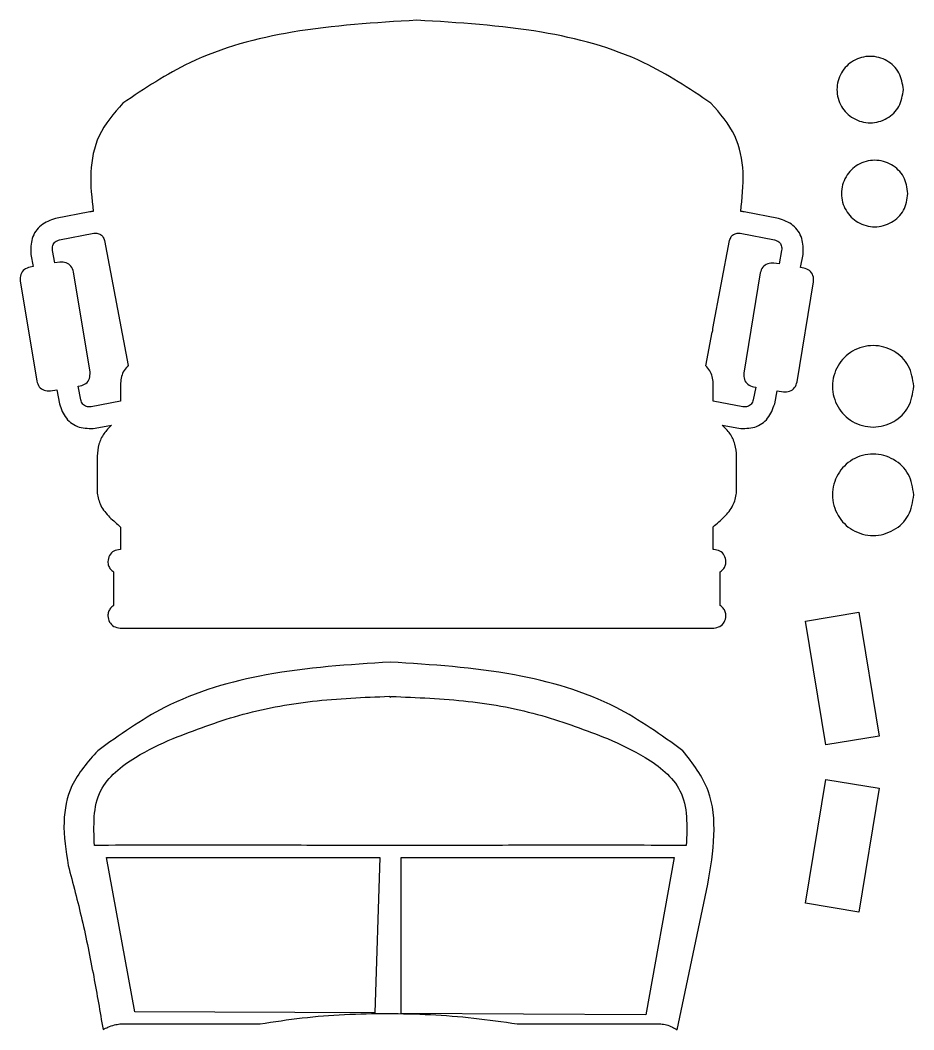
# Model space of a CAD drawing. Extents: x 1 to 1462, y -734 to 80.
# Drawn here: x 730 to 1175, y -436 to 67 of the extents above; entities that cross this region are included whole.
import ezdxf

# ---------------------------------------------------------------- set-up
doc = ezdxf.new("R2010")
doc.units = 0
doc.layers.get('0').update_dxf_attribs({"linetype": 'CONTINUOUS'})

msp = doc.modelspace()

# ---------------------------------------------------------------- linework, layer by layer
at = {"color": 7}
for p, q in [((927.066797, 66.500006), (927.066797, 66.499286)), ((1169.338282, 31.955298), (1169.338282, 31.955298)), ((1171.589258, -19.794373), (1171.589258, -19.794373)), ((764.184082, -28.947168), (747.078516, -32.179981)), ((1107.166016, -32.179175), (1090.059668, -28.947168)), ((749.100928, -42.84397), (766.207324, -39.589575)), ((767.152149, -39.501562), (767.152149, -39.501562)), ((1087.11289, -39.501562), (1087.11289, -39.501562)), ((1088.036817, -39.589575), (1105.141992, -42.84397)), ((771.440088, -43.173572), (783.247266, -105.419946)), ((1074.492481, -86.971961), (1082.803614, -43.173572)), ((734.896875, -50.09917), (736.04082, -56.123962)), ((746.748096, -54.364758), (745.560889, -48.07677)), ((1108.68291, -48.07677), (1107.407715, -54.848779)), ((1118.115527, -56.607178), (1119.346778, -50.09917)), ((749.276904, -53.94718), (746.748096, -54.364758)), ((1107.407715, -54.848779), (1104.856836, -54.431177)), ((736.04082, -56.123962), (734.413672, -56.387964)), ((764.294531, -108.762354), (756.092871, -58.82876)), ((1098.04082, -59.311975), (1089.839746, -109.245557)), ((1119.720703, -56.871167), (1118.115527, -56.607178)), ((729.53208, -63.181567), (737.733691, -113.115137)), ((1116.400782, -113.599146), (1124.601855, -63.687158)), ((1070.996484, -105.507154), (1074.140332, -88.840747)), ((758.379248, -115.731958), (759.41289, -115.555957)), ((779.531299, -114.170337), (779.531299, -123.229541)), ((1074.60293, -123.207959), (1074.60293, -114.170337)), ((744.527295, -117.996753), (747.693701, -117.46875)), ((747.693701, -117.46875), (749.01289, -124.460766)), ((759.654492, -122.459937), (758.379248, -115.731958)), ((1095.776855, -116.215161), (1094.589062, -122.459937)), ((1094.720801, -116.039966), (1095.776855, -116.215161)), ((1105.230957, -124.460766), (1106.462012, -117.974366)), ((1106.462012, -117.974366), (1109.606054, -118.502344)), ((1174.51289, -115.755957), (1174.51289, -115.755957)), ((779.531299, -123.229541), (764.864893, -125.999951)), ((1089.378027, -125.999951), (1074.60293, -123.207959)), ((766.888916, -136.663941), (775.024023, -135.124756)), ((1079.087695, -135.080762), (1087.355176, -136.663941)), ((767.856054, -150.450342), (767.856054, -168.89834)), ((1086.277246, -168.897558), (1086.277246, -150.450342)), ((1174.511621, -169.755933), (1174.511621, -169.755933)), ((779.531299, -185.82793), (779.531299, -196.975146)), ((1074.60293, -196.975146), (1074.60293, -185.717554)), ((779.531299, -196.975146), (779.223291, -196.975146)), ((1074.910156, -196.975146), (1074.60293, -196.975146)), ((775.991309, -208.122339), (775.991309, -224.943115)), ((1078.141992, -224.943115), (1078.141992, -208.122339)), ((1120.499805, -232.615137), (1147.058691, -228.250293)), ((1147.058691, -228.250293), (1157.185742, -289.867114)), ((779.223291, -236.068726), (783.467285, -236.068726)), ((783.467285, -236.068726), (1070.666894, -236.068726)), ((1070.666894, -236.068726), (1074.910156, -236.068726)), ((1130.626172, -294.231103), (1120.499805, -232.615137)), ((913.832813, -252.999926), (913.832813, -252.999926)), ((913.405859, -270.072705), (913.405859, -270.072705)), ((1157.185742, -289.867114), (1130.626172, -294.231103)), ((1120.499805, -373.116699), (1130.625782, -311.499902)), ((1130.625782, -311.499902), (1157.184766, -315.864698)), ((1157.184766, -315.864698), (1147.058594, -377.481494)), ((786.595313, -427.155908), (772.436914, -350.273486)), ((772.436914, -350.273486), (908.555274, -350.273486)), ((908.555274, -350.273486), (906.130078, -427.644726)), ((919.16582, -350.273486), (1055.256836, -350.273486)), ((919.16582, -427.939111), (919.16582, -350.273486)), ((919.16582, -350.273486), (919.16582, -350.273486)), ((1055.256836, -350.273486), (1041.125782, -428.68711)), ((1056.710547, -436.083106), (1072.015332, -363.502295)), ((1147.058594, -377.481494), (1120.499805, -373.116699)), ((906.130078, -427.644726), (786.595313, -427.155908)), ((906.130078, -427.644726), (906.130078, -427.644726)), ((1041.125782, -428.68711), (919.16582, -427.939111)), ((779.196094, -433.121484), (848.956543, -433.121484)), ((977.069336, -433.121484), (1048.52539, -433.121484))]:
    msp.add_line(p, q, dxfattribs=at)
for points, knots in [([(927.066797, 66.499286), (906.320804, 65.240317), (867.911744, 62.909468), (817.176849, 49.58246), (791.504077, 32.4592), (780.631348, 25.207294)], [0, 0, 0, 0, 62.385691, 115.500654, 154.521116, 154.521116, 154.521116, 154.521116]), ([(1073.50293, 25.207538), (1062.629986, 32.459487), (1036.956871, 49.582738), (986.221859, 62.91012), (947.81275, 65.241017), (927.066797, 66.500006)], [0, 0, 0, 0, 39.021085, 92.1363, 154.521854, 154.521854, 154.521854, 154.521854]), ([(1169.338282, 31.955298), (1168.883589, 29.038742), (1167.987701, 23.292207), (1161.40137, 16.965578), (1152.809458, 14.621381), (1144.127263, 16.965516), (1137.80586, 23.292124), (1135.460045, 31.955216), (1137.805963, 40.618266), (1144.12723, 46.944888), (1152.809457, 49.289282), (1161.401404, 46.944825), (1167.987595, 40.61819), (1168.88356, 34.871745), (1169.338282, 31.955298)], [0, 0, 0, 0, 8.650546, 17.044306, 25.694437, 34.345056, 42.738974, 51.389534, 60.039815, 68.433827, 77.084482, 85.734649, 94.128503, 102.778771, 102.778771, 102.778771, 102.778771]), ([(780.631348, 25.207294), (776.151082, 20.057706), (767.552231, 10.174243), (763.748424, -9.622018), (765.154408, -22.242604), (765.876904, -28.727978)], [0, 0, 0, 0, 20.145272, 38.664269, 58.240221, 58.240221, 58.240221, 58.240221]), ([(1088.300488, -28.70636), (1089.033469, -22.223048), (1090.460158, -9.603803), (1086.593921, 10.183121), (1077.987739, 20.060361), (1073.50293, 25.207538)], [0, 0, 0, 0, 19.568745, 38.088992, 58.242416, 58.242416, 58.242416, 58.242416]), ([(1171.589258, -19.794373), (1171.134529, -22.710972), (1170.238563, -28.457636), (1163.651796, -34.784196), (1155.059729, -37.128364), (1146.377455, -34.78418), (1140.055979, -28.457643), (1137.70999, -19.794549), (1140.056058, -11.131542), (1146.377532, -4.805347), (1155.059729, -2.461192), (1163.651721, -4.805332), (1170.238468, -11.131546), (1171.134503, -16.877963), (1171.589258, -19.794373)], [0, 0, 0, 0, 8.650665, 17.044664, 25.695178, 34.345651, 42.739665, 51.390335, 60.040464, 68.434329, 77.084793, 85.735299, 94.129149, 102.779271, 102.779271, 102.779271, 102.779271]), ([(765.876904, -28.727978), (765.689535, -28.744123), (765.312414, -28.776617), (764.747471, -28.848446), (764.371974, -28.914244), (764.184082, -28.947168)], [0, 0, 0, 0, 0.564163, 1.135501, 1.70771, 1.70771, 1.70771, 1.70771]), ([(1090.059668, -28.947168), (1089.863883, -28.911509), (1089.474098, -28.840516), (1088.887641, -28.75612), (1088.495804, -28.722913), (1088.300488, -28.70636)], [0, 0, 0, 0, 0.597013, 1.188584, 1.77653, 1.77653, 1.77653, 1.77653]), ([(747.078516, -32.179981), (744.533507, -33.101897), (739.502339, -34.924411), (734.670554, -42.043233), (734.820833, -47.392448), (734.896875, -50.09917)], [0, 0, 0, 0, 7.981188, 15.777825, 23.763967, 23.763967, 23.763967, 23.763967]), ([(1119.346778, -50.09917), (1119.42286, -47.392455), (1119.573218, -42.043284), (1114.74197, -34.924205), (1109.710961, -33.101297), (1107.166016, -32.179175)], [0, 0, 0, 0, 7.986157, 15.782717, 23.763929, 23.763929, 23.763929, 23.763929]), ([(766.207324, -39.589575), (766.313135, -39.571839), (766.52373, -39.536539), (766.839475, -39.507096), (767.048928, -39.503389), (767.152149, -39.501562)], [0, 0, 0, 0, 0.321801, 0.640478, 0.950123, 0.950123, 0.950123, 0.950123]), ([(767.152149, -39.501562), (767.828542, -39.592601), (769.164888, -39.772466), (770.810778, -41.186372), (771.225763, -42.496789), (771.440088, -43.173572)], [0, 0, 0, 0, 2.017008, 3.984993, 6.086996, 6.086996, 6.086996, 6.086996]), ([(1082.803614, -43.173572), (1083.01989, -42.495963), (1083.439129, -41.18246), (1085.094949, -39.771481), (1086.435189, -39.592211), (1087.11289, -39.501562)], [0, 0, 0, 0, 2.10573, 4.081831, 6.103151, 6.103151, 6.103151, 6.103151]), ([(1087.11289, -39.501562), (1087.214409, -39.503328), (1087.418772, -39.506881), (1087.727502, -39.536923), (1087.932855, -39.571879), (1088.036817, -39.589575)], [0, 0, 0, 0, 0.304523, 0.613019, 0.929339, 0.929339, 0.929339, 0.929339]), ([(745.560889, -48.07677), (745.51838, -47.270054), (745.435951, -45.70573), (746.85187, -43.600963), (748.336278, -43.101337), (749.100928, -42.84397)], [0, 0, 0, 0, 2.378023, 4.611285, 6.983839, 6.983839, 6.983839, 6.983839]), ([(1105.141992, -42.84397), (1105.906912, -43.101293), (1107.391674, -43.600776), (1108.808132, -45.705642), (1108.725514, -47.270043), (1108.68291, -48.07677)], [0, 0, 0, 0, 2.373271, 4.606685, 6.984697, 6.984697, 6.984697, 6.984697]), ([(756.092871, -58.82876), (755.763795, -57.829269), (755.115777, -55.861071), (752.401458, -53.920438), (750.329422, -53.938172), (749.276904, -53.94718)], [0, 0, 0, 0, 3.10117, 6.106822, 9.209761, 9.209761, 9.209761, 9.209761]), ([(1104.856836, -54.431177), (1103.804333, -54.422014), (1101.732306, -54.403977), (1099.018177, -56.344654), (1098.369976, -58.312634), (1098.04082, -59.311975)], [0, 0, 0, 0, 3.102839, 6.108458, 9.20934, 9.20934, 9.20934, 9.20934]), ([(734.413672, -56.387964), (733.414536, -56.715073), (731.449112, -57.358537), (729.50432, -60.062903), (729.522726, -62.130669), (729.53208, -63.181567)], [0, 0, 0, 0, 3.098768, 6.09566, 9.192845, 9.192845, 9.192845, 9.192845]), ([(1124.601855, -63.687158), (1124.610896, -62.63464), (1124.628694, -60.562626), (1122.688215, -57.848309), (1120.720121, -57.200255), (1119.720703, -56.871167)], [0, 0, 0, 0, 3.102944, 6.108531, 9.209506, 9.209506, 9.209506, 9.209506]), ([(1074.140332, -88.840747), (1074.179396, -88.725994), (1074.257564, -88.49637), (1074.375924, -88.152437), (1074.453647, -87.92272), (1074.492481, -87.807946)], [0, 0, 0, 0, 0.363661, 0.727691, 1.091186, 1.091186, 1.091186, 1.091186]), ([(1074.492481, -87.807946), (1074.492481, -87.715791), (1074.492481, -87.529998), (1074.492481, -87.251336), (1074.492481, -87.06483), (1074.492481, -86.971961)], [0, 0, 0, 0, 0.276467, 0.557378, 0.835986, 0.835986, 0.835986, 0.835986]), ([(1174.51289, -115.755957), (1173.956049, -119.326838), (1172.858874, -126.362743), (1164.794626, -134.108537), (1154.275021, -136.979079), (1143.644741, -134.108889), (1135.905001, -126.36275), (1133.032864, -115.756129), (1135.90508, -105.149598), (1143.644818, -97.403773), (1154.274997, -94.533675), (1164.794511, -97.403926), (1172.858914, -105.14935), (1173.956061, -112.185126), (1174.51289, -115.755957)], [0, 0, 0, 0, 10.591352, 20.868724, 31.459288, 42.051185, 52.328492, 62.919762, 73.510501, 83.787664, 94.379554, 104.970064, 115.247167, 125.838333, 125.838333, 125.838333, 125.838333]), ([(783.247266, -105.419946), (782.542257, -106.215689), (781.122554, -107.818107), (779.798, -110.865692), (779.621264, -113.055599), (779.531299, -114.170337)], [0, 0, 0, 0, 3.17776, 6.399179, 9.73915, 9.73915, 9.73915, 9.73915]), ([(1074.60293, -114.170337), (1074.516072, -113.07083), (1074.345415, -110.910517), (1073.065266, -107.895476), (1071.682741, -106.299409), (1070.996484, -105.507154)], [0, 0, 0, 0, 3.2947, 6.47343, 9.606462, 9.606462, 9.606462, 9.606462]), ([(759.41289, -115.555957), (760.412029, -115.228844), (762.377458, -114.585374), (764.322279, -111.88102), (764.303881, -109.81325), (764.294531, -108.762354)], [0, 0, 0, 0, 3.098782, 6.095688, 9.192867, 9.192867, 9.192867, 9.192867]), ([(1089.839746, -109.245557), (1089.830399, -110.296506), (1089.812007, -112.36439), (1091.75645, -115.069043), (1093.721789, -115.712756), (1094.720801, -116.039966)], [0, 0, 0, 0, 3.097377, 6.094511, 9.193018, 9.193018, 9.193018, 9.193018]), ([(737.733691, -113.115137), (738.060839, -114.114133), (738.704421, -116.079407), (741.408561, -118.024336), (743.47638, -118.006047), (744.527295, -117.996753)], [0, 0, 0, 0, 3.098458, 6.095441, 9.192664, 9.192664, 9.192664, 9.192664]), ([(1109.606054, -118.502344), (1110.657579, -118.509979), (1112.728421, -118.525014), (1115.428956, -116.567857), (1116.073312, -114.599492), (1116.400782, -113.599146)], [0, 0, 0, 0, 3.09827, 6.10164, 9.205307, 9.205307, 9.205307, 9.205307]), ([(749.01289, -124.460766), (749.931274, -127.006395), (751.745452, -132.035044), (758.841414, -136.886973), (764.18486, -136.738882), (766.888916, -136.663941)], [0, 0, 0, 0, 7.981205, 15.766112, 23.74175, 23.74175, 23.74175, 23.74175]), ([(764.864893, -125.999951), (764.059978, -126.043044), (762.500151, -126.126552), (760.405326, -124.706099), (759.910032, -123.224399), (759.654492, -122.459937)], [0, 0, 0, 0, 2.371665, 4.595999, 6.966782, 6.966782, 6.966782, 6.966782]), ([(1087.355176, -136.663941), (1090.059225, -136.738885), (1095.402644, -136.886981), (1102.498562, -132.035046), (1104.31263, -127.006396), (1105.230957, -124.460766)], [0, 0, 0, 0, 7.975618, 15.760464, 23.741603, 23.741603, 23.741603, 23.741603]), ([(1094.589062, -122.459937), (1094.333682, -123.224235), (1093.838599, -124.705909), (1091.743352, -126.125951), (1090.183206, -126.042843), (1089.378027, -125.999951)], [0, 0, 0, 0, 2.370086, 4.594664, 6.967197, 6.967197, 6.967197, 6.967197]), ([(775.024023, -135.124756), (773.669808, -136.463137), (770.944586, -139.156496), (768.374241, -144.542146), (768.030873, -148.457119), (767.856054, -150.450342)], [0, 0, 0, 0, 5.686248, 11.443006, 17.413864, 17.413864, 17.413864, 17.413864]), ([(1086.277246, -150.450342), (1086.102241, -148.450932), (1085.758502, -144.523757), (1083.184636, -139.119025), (1080.447507, -136.421098), (1079.087695, -135.080762)], [0, 0, 0, 0, 5.989689, 11.764752, 17.46642, 17.46642, 17.46642, 17.46642]), ([(1174.511621, -169.755933), (1173.954882, -173.326806), (1172.857919, -180.36263), (1164.793893, -188.108687), (1154.274387, -190.979048), (1143.644399, -188.108716), (1135.905054, -180.362659), (1133.032829, -169.756113), (1135.905139, -159.149661), (1143.644477, -151.403928), (1154.274362, -148.533679), (1164.793776, -151.403758), (1172.857952, -159.149436), (1173.954892, -166.18512), (1174.511621, -169.755933)], [0, 0, 0, 0, 10.591285, 20.868401, 31.459309, 42.050416, 52.327585, 62.918874, 73.509604, 83.78663, 94.37773, 104.968585, 115.24543, 125.836503, 125.836503, 125.836503, 125.836503]), ([(767.856054, -168.89834), (768.304696, -171.016404), (769.263668, -175.543766), (774.000984, -181.023492), (777.678411, -184.218241), (779.531299, -185.82793)], [0, 0, 0, 0, 6.40277, 13.685924, 21.08224, 21.08224, 21.08224, 21.08224]), ([(1074.60293, -185.717554), (1076.454663, -184.113557), (1080.125031, -180.934235), (1084.865123, -175.498243), (1085.827695, -170.998894), (1086.277246, -168.897558)], [0, 0, 0, 0, 7.383219, 14.634459, 20.988592, 20.988592, 20.988592, 20.988592]), ([(779.223291, -196.975146), (778.157935, -197.140335), (776.061162, -197.465448), (773.756919, -199.875058), (773.015074, -202.659269), (773.434568, -205.070534), (774.413752, -206.893505), (775.466773, -207.713753), (775.991309, -208.122339)], [0, 0, 0, 0, 3.158405, 6.216187, 9.378715, 11.450536, 13.442151, 15.418885, 15.418885, 15.418885, 15.418885]), ([(1078.141992, -208.122339), (1078.666506, -207.71373), (1079.719545, -206.893387), (1080.699346, -205.070667), (1081.119307, -202.659274), (1080.377124, -199.874958), (1078.072571, -197.465436), (1075.975619, -197.140332), (1074.910156, -196.975146)], [0, 0, 0, 0, 1.976767, 3.968647, 6.040526, 9.203089, 12.261091, 15.419817, 15.419817, 15.419817, 15.419817]), ([(775.991309, -224.943115), (775.466881, -225.348774), (774.414656, -226.162699), (773.433526, -227.978358), (773.01542, -230.386315), (773.756639, -233.169262), (776.061255, -235.578817), (778.157948, -235.903667), (779.223291, -236.068726)], [0, 0, 0, 0, 1.971107, 3.954882, 6.022584, 9.185809, 12.243346, 15.40166, 15.40166, 15.40166, 15.40166]), ([(1074.910156, -236.068726), (1075.975606, -235.90367), (1078.072479, -235.578829), (1080.377403, -233.169361), (1081.118961, -230.386309), (1080.700387, -227.978225), (1079.718641, -226.162817), (1078.666398, -225.348798), (1078.141992, -224.943115)], [0, 0, 0, 0, 3.158635, 6.216391, 9.379652, 11.447411, 13.431453, 15.402593, 15.402593, 15.402593, 15.402593]), ([(913.832813, -252.999926), (893.181652, -254.340269), (854.850605, -256.828108), (804.190654, -271.263506), (778.943144, -289.399254), (768.164844, -297.141504)], [0, 0, 0, 0, 62.10424, 115.272969, 154.879034, 154.879034, 154.879034, 154.879034]), ([(1059.528809, -297.141504), (1048.747932, -289.399187), (1023.493132, -271.262381), (972.823574, -256.829246), (934.486092, -254.340611), (913.832813, -252.999926)], [0, 0, 0, 0, 39.612441, 92.794332, 154.905151, 154.905151, 154.905151, 154.905151]), ([(805.63291, -291.04873), (816.446033, -286.914505), (838.891473, -278.332848), (875.326538, -271.580487), (900.581924, -270.580479), (913.405859, -270.072705)], [0, 0, 0, 0, 34.678874, 71.984993, 110.468934, 110.468934, 110.468934, 110.468934]), ([(913.405859, -270.072705), (913.456998, -270.129009), (913.56039, -270.242846), (913.71011, -270.41755), (913.810711, -270.534156), (913.860547, -270.591919)], [0, 0, 0, 0, 0.228173, 0.461319, 0.690194, 0.690194, 0.690194, 0.690194]), ([(913.860547, -270.591919), (913.905097, -270.541637), (913.993464, -270.441899), (914.122155, -270.287413), (914.209288, -270.185777), (914.253418, -270.134302)], [0, 0, 0, 0, 0.201523, 0.399737, 0.603144, 0.603144, 0.603144, 0.603144]), ([(914.253418, -270.134302), (927.080404, -270.643104), (952.344064, -271.645227), (988.791351, -278.395032), (1011.244659, -286.979778), (1022.060645, -291.115137)], [0, 0, 0, 0, 38.49339, 75.815461, 110.503427, 110.503427, 110.503427, 110.503427]), ([(766.496875, -344.282324), (766.091102, -334.58545), (765.331653, -316.436709), (785.854402, -299.963904), (799.334342, -293.887814), (805.63291, -291.04873)], [0, 0, 0, 0, 27.430956, 51.339975, 72.309872, 72.309872, 72.309872, 72.309872]), ([(1022.060645, -291.115137), (1028.360798, -293.951977), (1041.842744, -300.022644), (1062.384227, -316.470891), (1061.628516, -334.617655), (1061.224805, -344.311914)], [0, 0, 0, 0, 20.972666, 44.880233, 72.300053, 72.300053, 72.300053, 72.300053]), ([(768.164844, -297.141504), (763.246892, -302.629968), (754.163893, -312.766649), (750.112146, -333.831351), (752.262284, -347.072911), (753.427344, -354.2479)], [0, 0, 0, 0, 21.715822, 40.107098, 61.85863, 61.85863, 61.85863, 61.85863]), ([(1072.015332, -363.502295), (1073.337389, -355.494166), (1075.868977, -340.15951), (1074.041132, -315.820703), (1064.449911, -303.475586), (1059.528809, -297.141504)], [0, 0, 0, 0, 24.435297, 46.790814, 70.347769, 70.347769, 70.347769, 70.347769]), ([(913.495606, -344.311914), (898.826918, -344.29781), (868.415293, -344.26857), (819.415732, -344.095695), (785.08485, -344.21677), (766.496875, -344.282324)], [0, 0, 0, 0, 44.006093, 91.234939, 146.999009, 146.999009, 146.999009, 146.999009]), ([(913.557324, -344.348682), (913.551413, -344.343426), (913.539945, -344.333229), (913.516234, -344.326671), (913.502917, -344.317144), (913.495606, -344.311914)], [0, 0, 0, 0, 0.023412, 0.045422, 0.072216, 0.072216, 0.072216, 0.072216]), ([(1061.224805, -344.311914), (1042.553262, -344.246809), (1008.071848, -344.126578), (958.849379, -344.303104), (928.298403, -344.333848), (913.557324, -344.348682)], [0, 0, 0, 0, 56.014767, 103.444494, 147.667763, 147.667763, 147.667763, 147.667763]), ([(753.427344, -354.2479), (755.795087, -363.205487), (760.63265, -381.506836), (766.087157, -408.802904), (769.252409, -427.088548), (770.769629, -435.853516)], [0, 0, 0, 0, 27.789945, 56.777961, 83.465043, 83.465043, 83.465043, 83.465043]), ([(848.956543, -433.121484), (855.930756, -432.062883), (869.90288, -429.942085), (891.108924, -428.215912), (905.310311, -428.011324), (912.43457, -427.908691)], [0, 0, 0, 0, 21.158331, 42.388557, 63.760173, 63.760173, 63.760173, 63.760173]), ([(912.43457, -427.908691), (919.556701, -428.037153), (933.884938, -428.295591), (955.464892, -430.065781), (969.835058, -432.098277), (977.069336, -433.121484)], [0, 0, 0, 0, 21.366339, 42.984608, 64.900956, 64.900956, 64.900956, 64.900956]), ([(770.769629, -435.853516), (771.589317, -435.501237), (773.483488, -434.687175), (776.26911, -433.641763), (778.309641, -433.279053), (779.196094, -433.121484)], [0, 0, 0, 0, 2.678181, 6.188858, 8.885424, 8.885424, 8.885424, 8.885424]), ([(1048.52539, -433.121484), (1049.467878, -433.238244), (1051.460604, -433.485112), (1054.21928, -434.57223), (1055.916104, -435.6013), (1056.710547, -436.083106)], [0, 0, 0, 0, 2.8409, 6.006587, 8.793616, 8.793616, 8.793616, 8.793616])]:
    msp.add_open_spline(points, degree=3, knots=knots, dxfattribs=at)

doc.saveas('drawing.dxf')
